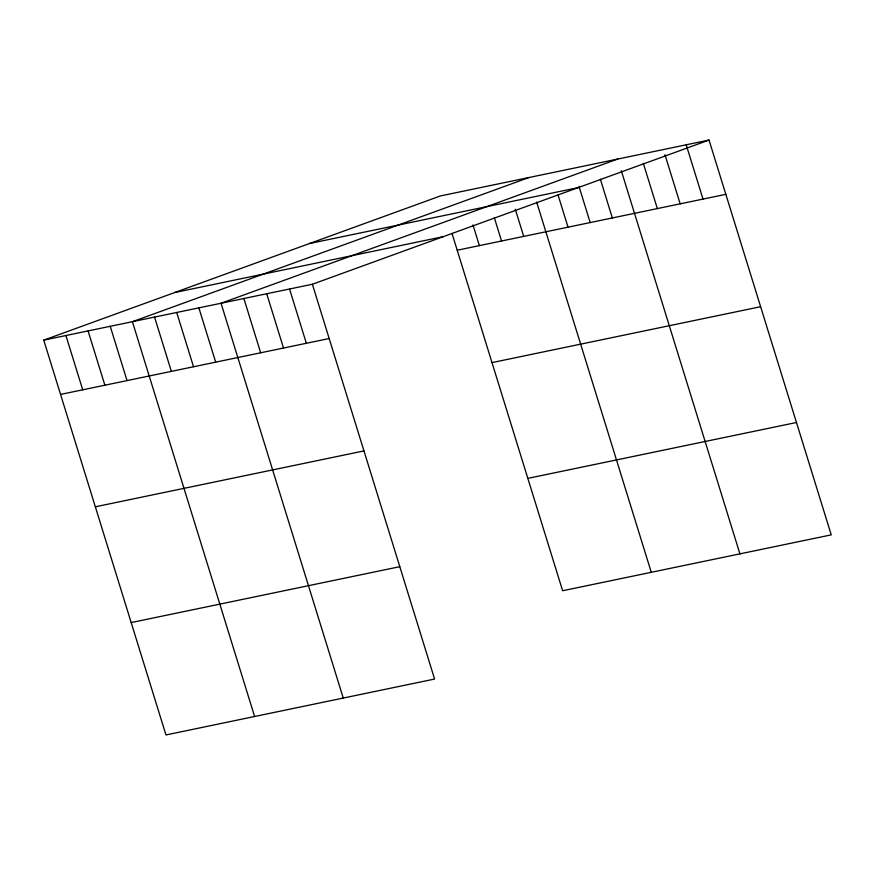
<?xml version="1.0" encoding="UTF-8"?>
<svg xmlns="http://www.w3.org/2000/svg" width="875" height="875" viewBox="0 0 875 875"><rect width="100%" height="100%" fill="white"/><g stroke="black" fill="none" stroke-linecap="round" stroke-linejoin="round"><path stroke-width="1.31" d="M43.75 340.134L312.375 284.255L434.591 679.055L165.966 734.945L43.75 340.134L440.409 195.945L709.034 140.055L831.25 534.866L562.625 590.745L452.014 233.428M529.058 177.494L132.398 321.694L254.614 716.505M617.706 159.053L221.036 303.253L343.252 698.064M312.375 284.255L709.034 140.055M309.52 243.523L578.134 187.633M174.65 292.556L443.275 236.666M457.22 250.228L725.845 194.338M60.55 394.428L329.175 338.537M492.002 362.6L760.627 306.709M95.342 506.8L363.956 450.909M527.844 478.373L796.469 422.494M131.184 622.573L399.798 566.683M686.208 144.802L703.008 199.095M664.967 154.722L680.17 203.842M643.333 163.352L657.344 208.589M621.305 170.691L739.922 553.864M600.348 179.178L612.347 217.952M578.988 186.375L590.188 222.567M558.02 194.862L568.028 227.172M536.659 202.059L651.273 572.305M515.298 209.256L523.698 236.392M494.342 217.744L501.539 241.008M472.981 224.941L479.38 245.623M289.538 289.002L306.348 343.284M266.711 293.748L283.511 348.042M243.873 298.506L260.673 352.789M198.877 307.858L215.688 362.152M176.717 312.473L193.528 366.767M154.558 317.089L171.358 371.372M110.239 326.309L127.039 380.592M88.069 330.914L104.88 385.208M65.909 335.53L82.72 389.812"/></g></svg>
